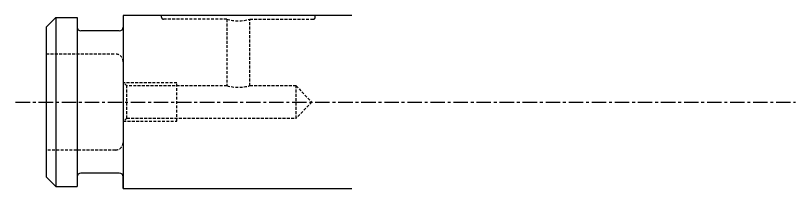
# Model space of a CAD drawing. Header units: millimetres. Extents: x -8691 to -7552, y 71657 to 72350.
# Drawn here: x -7754.5 to -7551.5, y 71657.4 to 71702.4 of the extents above; entities that cross this region are included whole.
import ezdxf

# ---------------------------------------------------------------- set-up
doc = ezdxf.new("R2010")
doc.units = ezdxf.units.MM
doc.header["$LTSCALE"] = 3
doc.header["$MEASUREMENT"] = 0
doc.linetypes.add('CENTER', pattern=[2, 1.25, -0.25, 0.25, -0.25])
doc.linetypes.add('HIDDEN', pattern=[0.375, 0.25, -0.125])
for name, color, linetype in [('CEN', 5, 'CENTER'), ('Cont', 6, 'Continuous'), ('HIDE', 2, 'HIDDEN')]:
    doc.layers.add(name, color=color, linetype=linetype)

msp = doc.modelspace()

# ---------------------------------------------------------------- linework, layer by layer
at = {"layer": 'CEN'}
msp.add_line((-7754.5418, 71679.8891), (-7551.5418, 71679.8891), dxfattribs=at)
at = {"layer": 'Cont'}
for p, q in [((-7744.0418, 71701.9019), (-7746.5418, 71699.4019)), ((-7744.0418, 71701.9019), (-7744.0418, 71657.9019)), ((-7744.0418, 71701.9019), (-7738.5418, 71701.9019)), ((-7738.5418, 71701.9019), (-7738.5418, 71660.4019)), ((-7726.5418, 71702.4019), (-7726.5458, 71657.4019)), ((-7667.0418, 71702.4019), (-7726.5418, 71702.4019)), ((-7746.5418, 71699.4019), (-7746.5418, 71660.4019)), ((-7727.5418, 71698.4019), (-7737.5418, 71698.4019)), ((-7727.5418, 71661.4019), (-7737.5418, 71661.4019)), ((-7746.5418, 71660.4019), (-7744.0418, 71657.9019)), ((-7738.5418, 71660.4019), (-7738.5418, 71657.9019)), ((-7726.5458, 71657.4019), (-7726.5418, 71660.4019)), ((-7744.0418, 71657.9019), (-7738.5418, 71657.9019)), ((-7726.5458, 71657.4019), (-7667.0418, 71657.4019))]:
    msp.add_line(p, q, dxfattribs=at)
for centre, start, end in [((-7737.5418, 71699.4019), 180, 270), ((-7727.5418, 71699.4019), 270, 0), ((-7737.5418, 71660.4019), 90, 180), ((-7727.5418, 71660.4019), 0, 90)]:
    msp.add_arc(centre, 1, start, end, dxfattribs=at)
at = {"layer": 'HIDE'}
for p, q in [((-7716.5418, 71701.9644), (-7716.5418, 71702.4019)), ((-7676.5418, 71701.9644), (-7676.5418, 71702.4019)), ((-7699.5418, 71701.4644), (-7716.0418, 71701.4644)), ((-7699.5418, 71701.4644), (-7699.5418, 71684.1588)), ((-7693.5418, 71684.1527), (-7693.5418, 71701.4644)), ((-7693.5418, 71701.4644), (-7677.0418, 71701.4644)), ((-7746.5418, 71692.4019), (-7728.5418, 71692.4019)), ((-7726.5418, 71690.4019), (-7726.5418, 71669.4019)), ((-7712.5418, 71684.9019), (-7726.5421, 71684.8973)), ((-7725.5418, 71684.1476), (-7726.5418, 71684.8973)), ((-7699.5169, 71684.1518), (-7725.5418, 71684.1476)), ((-7725.5418, 71675.6519), (-7725.5418, 71684.1476)), ((-7712.5418, 71674.9019), (-7712.5418, 71684.9019)), ((-7681.5418, 71684.1547), (-7693.5633, 71684.1527)), ((-7681.5444, 71684.1547), (-7677.4624, 71679.9019)), ((-7681.5418, 71675.6519), (-7681.5418, 71684.1547)), ((-7677.4624, 71679.9019), (-7681.5418, 71675.6519)), ((-7725.5418, 71675.6563), (-7726.5418, 71674.9066)), ((-7725.5418, 71675.6519), (-7681.5418, 71675.6519)), ((-7726.5418, 71674.9019), (-7712.5418, 71674.9019)), ((-7728.5418, 71667.4019), (-7746.5418, 71667.4019))]:
    msp.add_line(p, q, dxfattribs=at)
for centre, radius, start, end in [((-7716.0418, 71701.9644), 0.5, 180, 270), ((-7677.0418, 71701.9644), 0.5, 270, 0), ((-7696.5418, 71711.9955), 10.95, 254.099262, 285.900738), ((-7728.5418, 71690.4019), 2, 0, 90), ((-7696.5418, 71694.6899), 10.95, 254.099262, 285.900738), ((-7728.5418, 71669.4019), 2, 270, 0)]:
    msp.add_arc(centre, radius, start, end, dxfattribs=at)

doc.saveas('drawing.dxf')
